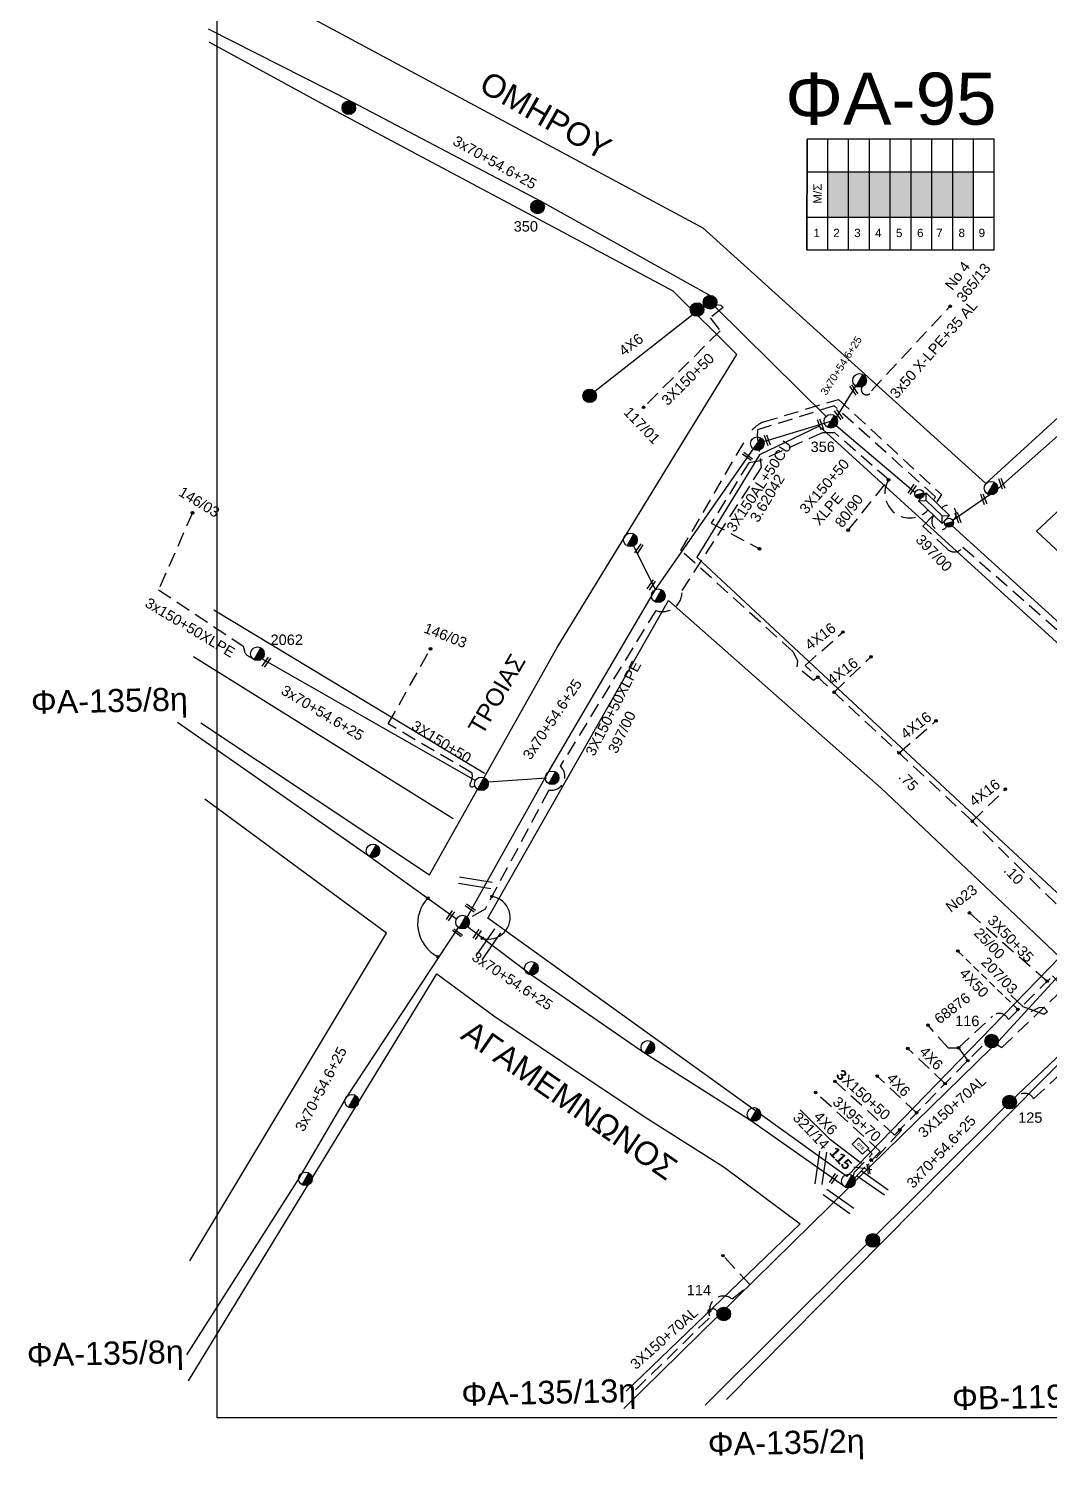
# Model space of a CAD drawing. Header units: millimetres. Extents: x -2449 to 2989, y 8 to 1056.
# Drawn here: x 6.2 to 182.8, y 34 to 281.4 of the extents above; entities that cross this region are included whole.
import ezdxf
from ezdxf.enums import TextEntityAlignment as Align

# ---------------------------------------------------------------- set-up
doc = ezdxf.new("R2010")
doc.units = ezdxf.units.MM
doc.linetypes.add('DASHED', pattern=[19.05, 12.7, -6.35])
for name, color, linetype in [('Pillar OTE', 7, 'Continuous'), ('Άγνωστα', 7, 'Continuous'), ('Ασφαλειοκιβώτια Χ.Τ 9 αναχωρήσεων', 7, 'Continuous'), ('Εναέρια παροχή ΧΤ 4x16', 7, 'SYN_LINE'), ('Επιγραφές - Σχήματα', 7, 'Continuous'), ('Καλώδια ΧΤ   3x150+70 XLPE', 7, 'DASHED'), ('Καλώδια ΧΤ   3x150+70AL', 7, 'DASHED'), ('Καλώδια ΧΤ   3x150AL+50CU', 7, 'DASHED'), ('Καλώδια ΧΤ   3x150AL+50XLPE', 7, 'DASHED'), ('Μηχανική τομή', 7, 'Continuous'), ('Στύλος Ξύλινος', 7, 'Continuous'), ('Στύλος Ξύλινος @ 1', 7, 'Continuous'), ('Στύλος ΦΜ', 7, 'Continuous'), ('Στύλος ΦΜ @ 1', 7, 'Continuous'), ('Συνδέσεις', 7, 'Continuous'), ('Συνεστραμμένα ΧΤ   3x70+54.6+25 AL', 7, 'SYN_LINE'), ('Τομή', 7, 'Continuous'), ('Υποσταθμός εναέριος 2 στύλων', 7, 'Continuous'), ('Υποσταθμός πόλεως', 7, 'Continuous'), ('Υπόβαθρο ΔΕΗ', 7, 'Continuous'), ('Υπόγεια Καλώδια Δικτύου ΧΤ   .075', 7, 'DASHED'), ('Υπόγεια καλώδια Παροχών ΧΤ   4x6', 7, 'DASHED')]:
    doc.layers.add(name, color=color, linetype=linetype)
doc.styles.add('arial', font='arial.ttf')
doc.styles.get("Standard").update_dxf_attribs({"font": 'arial.ttf'})
doc.linetypes.add('SYN_LINE', pattern='A,0.5,-0.0001,["/\\/\\/\\/",Standard,S=0.1,R=0,X=0,Y=-0.05],-0.25', length=0.7501)
doc.dimstyles.new('ISO-25', dxfattribs={"dimtxt": 2.5, "dimasz": 2.5, "dimexe": 1.25, "dimexo": 0.625, "dimtad": 1, "dimtxsty": 'Standard', "dimcen": 2.5, "dimadec": 0, "dimazin": 0, "dimtfac": 1, "dimtmove": 0, "dimatfit": 3, "dimfxl": 1, "dimarcsym": 0})

# ---------------------------------------------------------------- blocks, each defined once
blk = doc.blocks.new('ΥΠΑΡΧΩΝ ΤΣΙΜΕΝΤΕΝΙΟΣ ΣΤΥΛΟΣ')
at = {"layer": 'Στύλος ΦΜ'}
blk.add_hatch(color=7, dxfattribs=at).paths.add_polyline_path([(-1.29, -2.28, 0.574793), (2.62, 0, 0.268822), (1.3, 2.27)])
at = {"layer": 'Στύλος ΦΜ', "color": 7}
blk.add_line((-1.29, -2.28), (1.3, 2.27), dxfattribs=at)
blk.add_circle((0, 0), 2.62, dxfattribs=at)
at = {"layer": 'Στύλος ΦΜ', "flags": 4}
for tag, p in [('ΑΡΙΘΜΟΣ', (-4.68, 8.05)), ('ΤΥΠΟΣ', (-4.91, 3.03))]:
    blk.add_attdef(tag, p, '', height=4, dxfattribs=at)
blk = doc.blocks.new('ΥΠΑΡΧΩΝ ΞΥΛΙΝΟΣ ΣΤΥΛΟΣ')
at = {"layer": 'Στύλος Ξύλινος'}
h = blk.add_hatch(color=7, dxfattribs=at)
h.paths.add_polyline_path([(-2.62, 0, 0.270008), (-1.29, -2.28), (1.3, 2.27, 0.576266)])
h.paths.add_polyline_path([(-1.29, -2.28, 0.574793), (2.62, 0, 0.268822), (1.3, 2.27)])
at = {"layer": 'Στύλος Ξύλινος', "color": 7}
blk.add_line((-1.29, -2.28), (1.3, 2.27), dxfattribs=at)
blk.add_circle((0, 0), 2.62, dxfattribs=at)
at = {"layer": 'Στύλος Ξύλινος', "flags": 4}
for tag, p in [('ΑΡΙΘΜΟΣ', (-4.91, 8.6)), ('ΤΥΠΟΣ', (-4.85, 3.39))]:
    blk.add_attdef(tag, p, '', height=4, dxfattribs=at)
blk = doc.blocks.new('ΥΠΟΣΤΑΘΜΟΣ ΕΝΑΕΡΙΟΣ ΕΠΙ 2 ΣΤΥΛΩΝ')
at = {"layer": 'Υποσταθμός εναέριος 2 στύλων', "linetype": 'Continuous'}
for points in [[(-11.97, -2.11, 0.574793), (-8.45, -0.07, 0.268822), (-9.64, 1.98)], [(9.68, -2.15, 0.574793), (13.19, -0.1, 0.268822), (12.01, 1.95)]]:
    blk.add_hatch(color=256, dxfattribs=at).paths.add_polyline_path(points)
for p, q in [((-11.97, -2.11), (-9.64, 1.98)), ((9.68, -2.15), (12.01, 1.95))]:
    blk.add_line(p, q, dxfattribs=at)
for centre in [(-10.81, -0.07), (10.84, -0.1)]:
    blk.add_circle(centre, 2.36, dxfattribs=at)
at = {"layer": 'Υποσταθμός πόλεως', "linetype": 'Continuous', "ltscale": 40}
blk.add_lwpolyline([(-8.57, 2.82), (8.57, 2.82), (8.57, -2.82), (-8.57, -2.82)], close=True, dxfattribs=at)
for points in [[(-5.75, 0), (-8.57, 2.82)], [(-8.57, -2.82), (-5.75, 0)], [(-5.75, 0), (5.75, 0)], [(5.75, 0), (8.57, 2.82)], [(8.57, -2.82), (5.75, 0)]]:
    blk.add_lwpolyline(points, dxfattribs=at)
at = {"layer": 'Υποσταθμός εναέριος 2 στύλων', "ltscale": 40, "flags": 1}
for tag, p in [('ΜΕΤΑΣΧΗΜΑΤΙΣΜΟΣ', (14.09, 2.51)), ('ΙΣΧΥΣ', (14.07, -0.28)), ('ΑΡΙΘΜΟΣ', (14.19, -3))]:
    blk.add_attdef(tag, p, '', height=1.8, dxfattribs=at)
blk = doc.blocks.new('ΜΗΧΑΝΙΚΗ ΤΟΜΗ')
at = {"layer": 'Μηχανική τομή', "ltscale": 40}
for p, q in [((-1.89, 0.78), (1.89, 0.78)), ((1.89, 0), (-1.89, 0))]:
    blk.add_line(p, q, dxfattribs=at)
blk = doc.blocks.new('ΑΣΦΑΛΕΙΟΚΙΒΩΤΙΟ ΥΠΟΣΤΑΘΜΟΥ 9 ΑΝΑΧΩΡΗΣΕΩΝ')
at = {"layer": 'Ασφαλειοκιβώτια Χ.Τ 9 αναχωρήσεων', "ltscale": 40}
for p, q in [((-23.8, 40.36), (24.02, 40.36)), ((-9.72, 40.36), (-9.72, -40.64)), ((9.94, 40.36), (9.94, -40.64)), ((-23.8, 31.36), (24.02, 31.36)), ((-23.8, 22.36), (24.02, 22.36)), ((-23.8, 13.36), (24.02, 13.36)), ((-23.8, 4.36), (24.02, 4.36)), ((-23.8, -4.64), (24.02, -4.64)), ((-23.8, -13.64), (24.02, -13.64)), ((-23.8, -22.64), (24.02, -22.64)), ((-23.8, -31.64), (24.02, -31.64))]:
    blk.add_line(p, q, dxfattribs=at)
at = {"layer": 'Ασφαλειοκιβώτια Χ.Τ 9 αναχωρήσεων'}
blk.add_lwpolyline([(-23.8, -40.64), (24.02, -40.64), (24.02, 40.36), (-23.8, 40.36)], close=True, dxfattribs=at)
for s, p in [('1', (-18.29, 37.57)), ('2', (-18.29, 29)), ('3', (-18.29, 19.93)), ('4', (-18.29, 10.91)), ('5', (-18.29, 1.89)), ('6', (-18.29, -7.24)), ('7', (-18.29, -15.48)), ('8', (-18.29, -25.17)), ('9', (-18.29, -33.86))]:
    blk.add_text(s, height=3.6, rotation=270, dxfattribs=at).set_placement(p)
at = {"layer": 'Ασφαλειοκιβώτια Χ.Τ 9 αναχωρήσεων', "ltscale": 40}
for tag, height, p in [('ΟΝΟΜΑ', 5, (-0.16, 44.31)), ('ΚΕΙΜΕΝΟ 1', 2, (17.06, 35.59)), ('ΚΕΙΜΕΝΟ 2', 2, (17.06, 26.88)), ('ΚΕΙΜΕΝΟ 3', 2, (17.06, 17.69)), ('ΚΕΙΜΕΝΟ 4', 2, (17.06, 8.71)), ('ΚΕΙΜΕΝΟ 5', 2, (17.06, -0.13)), ('ΚΕΙΜΕΝΟ 6', 2, (17.06, -9.05)), ('ΚΕΙΜΕΝΟ 7', 2, (17.06, -18.13)), ('ΚΕΙΜΕΝΟ 8', 2, (17.06, -26.85)), ('ΚΕΙΜΕΝΟ 9', 2, (17.06, -35.99)), ('ΣΧ', 2, (-0.1, -42.64))]:
    blk.add_attdef(tag, text='', height=height, dxfattribs=at).set_placement(p, align=Align.MIDDLE_CENTER)
blk = doc.blocks.new('_ΣΥΝΔΕΣΗ')
at = {"layer": 'Συνδέσεις', "linetype": 'SYN_LINE', "ltscale": 40}
blk.add_hatch(color=256, dxfattribs=at).paths.add_polyline_path([(0.5, -0.01, 1), (-0.5, -0.01, 1)])
at = {"layer": 'Συνδέσεις'}
blk.add_circle((0, -0.01), 0.5, dxfattribs=at)
blk = doc.blocks.new('ΤΟΜΗ')
at = {"layer": 'Τομή', "ltscale": 40}
for p, q in [((-5.68, 0), (5.68, 0)), ((5.68, -2.33), (-5.68, -2.33))]:
    blk.add_line(p, q, dxfattribs=at)
blk = doc.blocks.new('PILLAR ΟΤΕ')
at = {"layer": 'Pillar OTE', "ltscale": 40}
blk.add_lwpolyline([(-3.31, 2.02), (3.39, 2.02), (3.39, -1.99), (-3.31, -1.99)], close=True, dxfattribs=at)
at = {"layer": 'Pillar OTE', "insert": (-1.81, 0.71), "char_height": 1.3575, "width": 109.961, "attachment_point": 1}
blk.add_mtext('{\\fArial|b1|i0|c161|p34;OTE}', dxfattribs=at)
blk = doc.blocks.new('τομή_')
at = {"layer": 'Επιγραφές - Σχήματα'}
for p, q in [((-1.29, -0.22), (0.13, 0.75)), ((-1.08, -0.46), (0.34, 0.51)), ((-0.66, 0.62), (-0.29, -0.37))]:
    blk.add_line(p, q, dxfattribs=at)

msp = doc.modelspace()

# ---------------------------------------------------------------- hatches: boundary and pattern name
at = {"layer": 'Ασφαλειοκιβώτια Χ.Τ 9 αναχωρήσεων', "ltscale": 40}
for color, points in [(6, [(144.48, 256.68), (144.48, 248.82), (148.08, 248.82), (148.08, 256.68)]), (151, [(148.08, 256.68), (148.08, 248.82), (151.68, 248.82), (151.68, 256.68)]), (2, [(151.68, 256.68), (151.68, 248.82), (155.28, 248.82), (155.28, 256.68)]), (85, [(155.28, 256.68), (155.28, 248.82), (158.88, 248.82), (158.88, 256.68)]), (173, [(158.88, 256.68), (158.88, 248.82), (162.48, 248.82), (162.48, 256.68)]), (27, [(162.48, 256.68), (162.48, 248.82), (166.08, 248.82), (166.08, 256.68)]), (30, [(166.08, 256.68), (166.08, 248.82), (169.68, 248.82), (169.68, 256.68)])]:
    msp.add_hatch(color=color, dxfattribs=at).paths.add_polyline_path(points)

# ---------------------------------------------------------------- linework, layer by layer
at = {"layer": 'Άγνωστα', "color": 85, "linetype": 'DASHED', "ltscale": 0.2}
for p, q in [((165.27, 105.15), (161.81, 109.06)), ((153.55, 87.24), (149.09, 82.65))]:
    msp.add_line(p, q, dxfattribs=at)
at = {"layer": 'Άγνωστα', "color": 2, "linetype": 'DASHED', "ltscale": 0.2}
msp.add_lwpolyline([(125.23, 233.73), (125.98, 233.62), (126.4, 233.2), (124.1, 231.4), (125.83, 229.19), (112.61, 215.95)], dxfattribs=at)
at = {"layer": 'Άγνωστα', "color": 2, "linetype": 'SYN_LINE', "ltscale": 20}
for points in [[(124.97, 233.3), (144.24, 214.28)], [(145.9, 212.77), (159.56, 201.22)]]:
    msp.add_lwpolyline(points, dxfattribs=at)
at = {"layer": 'Άγνωστα', "color": 173, "linetype": 'DASHED', "ltscale": 0.2}
for points in [[(162.85, 200.04), (163.09, 200.47), (145.57, 216.18), (132.34, 212.05), (132.28, 210.84), (132.97, 205.51), (119.25, 184.26)], [(114.71, 180.82), (98.19, 153.87)]]:
    msp.add_lwpolyline(points, dxfattribs=at)
at = {"layer": 'Άγνωστα', "color": 30, "linetype": 'DASHED', "ltscale": 0.2}
for points in [[(34.58, 197.7), (28.71, 184.4), (43.34, 174.62), (43.56, 173.76, 0.318828), (44.78, 172.74, 0.055546)], [(83.44, 150.46), (83.09, 150.31, -0.72868), (82.61, 150.88, 0.186343), (82.95, 152.68), (68.45, 161.17), (75.74, 174.16)]]:
    msp.add_lwpolyline(points, format="xyb", dxfattribs=at)
at = {"layer": 'Άγνωστα', "color": 173, "linetype": 'DASHED', "ltscale": 0.2}
msp.add_lwpolyline([(98.19, 153.87, -0.754098), (96.23, 149.73), (85.19, 129.15), (81.32, 126.95)], format="xyb", dxfattribs=at)
at = {"layer": 'Άγνωστα', "color": 85, "linetype": 'DASHED', "ltscale": 0.2}
for points in [[(189.38, 124.72), (169.64, 144.17)], [(156.03, 90.06), (171.69, 105.99)], [(164.78, 98.96), (158.3, 105.03)], [(165.27, 105.15), (167.1, 105.15), (168.69, 102.93)], [(156.03, 90.06), (145.7, 99.37)], [(159.84, 93.93), (153.03, 100.28)], [(153.55, 87.24), (142.37, 97.43)], [(156.93, 90.97), (157.1, 90.78), (152.24, 85.48), (151.96, 85.76)]]:
    msp.add_lwpolyline(points, dxfattribs=at)
at = {"layer": 'Άγνωστα', "color": 5, "linetype": 'SYN_LINE', "ltscale": 20}
msp.add_lwpolyline([(109.2, 42.79), (148.04, 80.93)], dxfattribs=at)
at = {"layer": 'Άγνωστα', "color": 173, "linetype": 'DASHED', "ltscale": 0.2}
msp.add_arc((115.88, 183.99), 3.38, 249.7294, 4.5883, dxfattribs=at)
at = {"layer": 'Εναέρια παροχή ΧΤ 4x16', "color": 85, "linetype": 'DASHED', "ltscale": 0.2}
for points in [[(140.57, 171.31), (147.09, 177.08)], [(145.56, 166.66), (151.94, 172.8)], [(156.81, 156.16), (163.19, 161.71)], [(169.48, 144.34), (175.19, 149.89)]]:
    msp.add_lwpolyline(points, dxfattribs=at)
at = {"layer": 'Επιγραφές - Σχήματα'}
msp.add_lwpolyline([(38.83, 1035.06), (2041.73, 1035.06), (2041.73, 41.17), (38.83, 41.17)], close=True, dxfattribs=at)
at = {"layer": 'Επιγραφές - Σχήματα', "linetype": 'Continuous', "ltscale": 0.2}
msp.add_lwpolyline([(176.12, 114.25), (178.21, 112.31), (181.86, 110.99), (182.48, 111.46), (181.86, 112.16), (181, 112.08), (179.61, 111.38)], dxfattribs=at)
at = {"layer": 'Επιγραφές - Σχήματα', "color": 6, "linetype": 'DASHED', "ltscale": 0.2}
msp.add_arc((165.23, 197.53), 1.45, 300.5044, 136.3382, dxfattribs=at)
at = {"layer": 'Επιγραφές - Σχήματα', "color": 151, "linetype": 'DASHED', "ltscale": 0.2}
msp.add_arc((163.9, 196.19), 1.45, 133.555, 329.3887, dxfattribs=at)
at = {"layer": 'Επιγραφές - Σχήματα', "linetype": 'Continuous', "ltscale": 0.2}
for centre, radius, start, end in [((85.8, 127.68), 3.72, 252.9854, 81.093), ((79.9, 126.62), 6.39, 135.0789, 243.346)]:
    msp.add_arc(centre, radius, start, end, dxfattribs=at)
at = {"layer": 'Καλώδια ΧΤ   3x150+70 XLPE', "color": 5, "linetype": 'DASHED', "ltscale": 0.2}
msp.add_lwpolyline([(111.2, 46.01), (124.18, 58.65, -1.318813), (125.36, 59.5)], format="xyb", dxfattribs=at)
at = {"layer": 'Καλώδια ΧΤ   3x150+70AL', "color": 5, "linetype": 'DASHED', "ltscale": 0.2}
msp.add_lwpolyline([(124.02, 59.66), (124.02, 59.66, -0.651714), (127.91, 61.72), (130.97, 64.22), (126.34, 69.21)], format="xyb", dxfattribs=at)
at = {"layer": 'Καλώδια ΧΤ   3x150AL+50CU', "color": 30, "ltscale": 0.2}
msp.add_lwpolyline([(147.99, 194.69), (155.01, 203.4), (145.7, 211.51), (143.54, 211.51), (132.51, 206.61), (130.8, 206.34), (124.32, 195.92), (132.64, 191.48)], dxfattribs=at)
msp.add_lwpolyline([(155.01, 203.4, 0.915146), (161.83, 198.21)], format="xyb", dxfattribs=at)
at = {"layer": 'Καλώδια ΧΤ   3x150AL+50XLPE', "color": 27, "linetype": 'DASHED', "ltscale": 0.2}
for p, q in [((160.94, 195.41), (162.77, 197.31)), ((165.17, 191.38), (160.94, 195.41)), ((167.86, 191.75), (186.11, 175.75))]:
    msp.add_line(p, q, dxfattribs=at)
at = {"layer": 'Καλώδια ΧΤ   3x150AL+50XLPE', "color": 30, "ltscale": 0.2}
msp.add_lwpolyline([(150.42, 219.51, 1.204169), (152.05, 218.81), (165.47, 233.26)], format="xyb", dxfattribs=at)
at = {"layer": 'Καλώδια ΧΤ   3x150AL+50XLPE', "color": 27, "linetype": 'DASHED', "ltscale": 0.2}
for points in [[(173.81, 105.69), (174.6, 105.21), (184.18, 114.35), (185.36, 113.12), (194.21, 121.76), (193.51, 123.47)], [(180.08, 96.34), (187.21, 102.91), (199.62, 89.93)]]:
    msp.add_lwpolyline(points, dxfattribs=at)
msp.add_arc((166.36, 192.74), 1.8, 228.9234, 326.741, dxfattribs=at)
at = {"layer": 'Συνεστραμμένα ΧΤ   3x70+54.6+25 AL', "color": 151, "ltscale": 20}
msp.add_line((165.97, 195.44), (188.65, 174.86), dxfattribs=at)
at = {"layer": 'Συνεστραμμένα ΧΤ   3x70+54.6+25 AL', "color": 7, "linetype": 'SYN_LINE', "ltscale": 10}
msp.add_line((84.92, 151.13), (95.79, 151.88), dxfattribs=at)
at = {"layer": 'Συνεστραμμένα ΧΤ   3x70+54.6+25 AL', "color": 2, "linetype": 'SYN_LINE', "ltscale": 20}
for points in [[(37.3, 281.41), (62.2, 268.79), (94.86, 251.62), (124.11, 235.28)], [(31.98, 161.51), (64.84, 138.54), (80.25, 127.46)], [(80.53, 125.99), (61.13, 96.56), (52.93, 82.5), (33.54, 52.06)]]:
    msp.add_lwpolyline(points, dxfattribs=at)
at = {"layer": 'Συνεστραμμένα ΧΤ   3x70+54.6+25 AL', "color": 6, "linetype": 'SYN_LINE', "ltscale": 20}
msp.add_lwpolyline([(229.75, 253.02), (199.06, 224.09), (173.87, 201.84)], dxfattribs=at)
at = {"layer": 'Συνεστραμμένα ΧΤ   3x70+54.6+25 AL', "color": 30, "linetype": 'SYN_LINE', "ltscale": 8}
msp.add_lwpolyline([(145.98, 214.17), (149.35, 219.6)], dxfattribs=at)
at = {"layer": 'Συνεστραμμένα ΧΤ   3x70+54.6+25 AL', "color": 30, "linetype": 'SYN_LINE', "ltscale": 10}
for points in [[(132.28, 209.66), (145, 213.53)], [(114.68, 184.43), (110.86, 191.97)]]:
    msp.add_lwpolyline(points, dxfattribs=at)
at = {"layer": 'Συνεστραμμένα ΧΤ   3x70+54.6+25 AL', "color": 30, "linetype": 'SYN_LINE', "ltscale": 20}
for points in [[(82.1, 127.75), (96.08, 152.79), (114.68, 184.43), (132.28, 209.66)], [(46.62, 172.45), (83.53, 151.41)]]:
    msp.add_lwpolyline(points, dxfattribs=at)
at = {"layer": 'Συνεστραμμένα ΧΤ   3x70+54.6+25 AL', "color": 6, "linetype": 'SYN_LINE', "ltscale": 10}
msp.add_lwpolyline([(172.52, 200.8), (165.97, 196.28)], dxfattribs=at)
at = {"layer": 'Συνεστραμμένα ΧΤ   3x70+54.6+25 AL', "color": 173, "linetype": 'SYN_LINE', "ltscale": 20}
msp.add_lwpolyline([(147.18, 81.31), (131.13, 92.61), (112.76, 104.21), (93.21, 117.73), (81.21, 126.76)], dxfattribs=at)
at = {"layer": 'Συνεστραμμένα ΧΤ   3x70+54.6+25 AL', "color": 151, "ltscale": 15}
for points in [[(174, 106.33), (192.39, 126.32)], [(149.22, 82.11), (172.82, 105.15)]]:
    msp.add_lwpolyline(points, dxfattribs=at)
at = {"layer": 'Συνεστραμμένα ΧΤ   3x70+54.6+25 AL', "color": 27, "linetype": 'SYN_LINE', "ltscale": 20}
msp.add_lwpolyline([(123.28, 43.35), (175.09, 94.94), (199.38, 117.95)], dxfattribs=at)
at = {"layer": 'Υπόβαθρο ΔΕΗ'}
msp.add_lwpolyline([(37.54, 292.83), (122.85, 246.97), (171.83, 202.75), (229.36, 255.29), (204.96, 286.48), (184.05, 311.58), (134.73, 373.38), (113.82, 397.77, 0.459927), (108.08, 397.77), (68.3, 361.39), (65.66, 358.98), (56.87, 347.5), (38.17, 323.07)], format="xyb", dxfattribs=at)
for points in [[(36, 161.39), (75.55, 135.06), (97.65, 174.41), (117.58, 206.94), (128.73, 225.06), (117.75, 236.05), (97.05, 247.11), (56.78, 268.54), (37.46, 279.11)], [(180.56, 194.54), (235.95, 246.15), (267.2, 207.17), (219.56, 158.23), (180.56, 194.54)], [(190, 126.55), (212.16, 149.72), (142.99, 212.68), (132.67, 207.7), (121.79, 190.02), (190, 126.55)], [(38.28, 180.89), (85.09, 152.67)], [(116.94, 182.51), (153.68, 150.08), (174.83, 130.11), (184.62, 120.86), (147.75, 82.89), (85.68, 127.58), (116.94, 182.51)], [(34.74, 172.84), (79.69, 144.8)], [(34.11, 68.33), (68.11, 124.98), (36.73, 148.16)], [(33.87, 47.59), (76.83, 117.93), (86.73, 110.72), (99.01, 102.46), (112.71, 93.26), (126.56, 84.5), (139.68, 74.73), (109.57, 45.76)], [(126.93, 44.33), (198.01, 116.1), (231.01, 83.75), (193.07, 45.03)], [(144.92, 89.22), (139.7, 94.43)], [(151.02, 84.25), (148.99, 84.49)]]:
    msp.add_lwpolyline(points, dxfattribs=at)
at = {"layer": 'Υπόγεια Καλώδια Δικτύου ΧΤ   .075', "color": 85, "linetype": 'DASHED', "ltscale": 0.2}
for points in [[(142.74, 169.29), (142.02, 168.68), (139.19, 171.03), (139.3, 172.08), (138.48, 173.65), (119.27, 191.02), (119.07, 191.16), (130.53, 210.87, -0.154418), (133.34, 213.42), (146.32, 217.32), (164.15, 200.85), (163.33, 199.57)], [(167.1, 105.15), (172.96, 110.65, -0.524375), (175.71, 110.05)]]:
    msp.add_lwpolyline(points, format="xyb", dxfattribs=at)
for points in [[(169.48, 144.34), (140.57, 171.31)], [(168.99, 128.48), (182.44, 116.67)], [(175.71, 110.05), (183.37, 117.59), (184.53, 116.33)]]:
    msp.add_lwpolyline(points, dxfattribs=at)
at = {"layer": 'Υπόγεια Καλώδια Δικτύου ΧΤ   .075', "color": 85, "linetype": 'DASHED', "ltscale": 0.1}
msp.add_lwpolyline([(166.96, 121.9), (177.34, 111.81)], dxfattribs=at)
at = {"layer": 'Υπόγεια Καλώδια Δικτύου ΧΤ   .075', "color": 27, "linetype": 'DASHED', "ltscale": 0.2}
msp.add_arc((178.51, 95.52), 1.77, 27.4641, 151.8247, dxfattribs=at)
at = {"layer": 'Υπόγεια καλώδια Παροχών ΧΤ   4x6', "color": 2, "linetype": 'SYN_LINE', "ltscale": 20}
msp.add_lwpolyline([(121.53, 232.28), (104.2, 218.66)], dxfattribs=at)
at = {"layer": 'Υπόγεια καλώδια Παροχών ΧΤ   4x6', "linetype": 'DASHED', "ltscale": 0.2}
msp.add_lwpolyline([(148.72, 83.07, 0.426803), (149, 83.54), (152.16, 86.8), (152.16, 86.8), (151.33, 87.61)], format="xyb", dxfattribs=at)

# ---------------------------------------------------------------- block references
at = {"layer": 'Pillar OTE', "xscale": 0.3750000000000001, "yscale": 0.3750000000000001, "zscale": 0.3750000000000001, "rotation": 315.3210918995466}
msp.add_blockref('PILLAR ΟΤΕ', (150.12, 88.17), dxfattribs=at)
at = {"layer": 'Ασφαλειοκιβώτια Χ.Τ 9 αναχωρήσεων', "xscale": 0.4000000000000032, "yscale": 0.4000000000000032, "zscale": 0.4000000000000032, "rotation": 89.99605006920008}
msp.add_blockref('ΑΣΦΑΛΕΙΟΚΙΒΩΤΙΟ ΥΠΟΣΤΑΘΜΟΥ 9 ΑΝΑΧΩΡΗΣΕΩΝ', (157.02, 252.7), dxfattribs=at)
at = {"layer": 'Επιγραφές - Σχήματα', "rotation": 62.97845171434751}
msp.add_blockref('τομή_', (151.88, 84.56), dxfattribs=at)
at = {"layer": 'Μηχανική τομή'}
for p, xscale, yscale, zscale, rotation in [((149.14, 219.05), 0.5000000000000001, 0.5000000000000001, 0.5000000000000001, 126.058567723708), ((146.53, 214.78), 0.5000000000000001, 0.5000000000000001, 0.5000000000000001, 126.058567723708), ((143.39, 213.05), 0.5000000000000034, 0.5000000000000034, 0.5000000000000034, 110.1155379365395), ((134.2, 210.32), 0.5000000000000034, 0.5000000000000034, 0.5000000000000034, 110.1155379365395), ((130.7, 207.61), 0.4999999999999979, 0.4999999999999979, 0.4999999999999979, 142.9831135151117), ((174.75, 202.82), 0.5000000000000034, 0.5000000000000034, 0.5000000000000034, 110.1155379365395), ((159.21, 201.63), 0.4999999999999996, 0.4999999999999996, 0.4999999999999996, 55.52025244305382), ((171.64, 200.11), 0.5000000000000034, 0.5000000000000034, 0.5000000000000034, 110.1155379365395), ((167.18, 196.91), 0.5000000000000034, 0.5000000000000034, 0.5000000000000034, 110.1155379365395), ((111.95, 191.35), 0.4999999999999995, 0.4999999999999995, 0.4999999999999995, 55.52025244305382), ((114.09, 185.08), 0.4999999999999995, 0.4999999999999995, 0.4999999999999995, 55.52025244305382), ((47.51, 171.75), 0.5000000000000003, 0.5000000000000003, 0.5000000000000003, 55.52025244305375), ((79.36, 127.9), 0.4999999999999995, 0.4999999999999995, 0.4999999999999995, 55.52025244305379), ((82.53, 129.19), 0.4999999999999995, 0.4999999999999995, 0.4999999999999995, 324.3976080029414), ((80.3, 124.9), 0.4999999999999995, 0.4999999999999995, 0.4999999999999995, 324.3976080029414), ((83.98, 124.68), 0.4999999999999996, 0.4999999999999996, 0.4999999999999996, 55.52025244305382), ((145.62, 82.4), 0.4999999999999996, 0.4999999999999996, 0.4999999999999996, 55.52025244305382)]:
    msp.add_blockref('ΜΗΧΑΝΙΚΗ ΤΟΜΗ', p, dxfattribs=dict(at, xscale=xscale, yscale=yscale, zscale=zscale, rotation=rotation))
at = {"layer": 'Στύλος Ξύλινος @ 1', "ltscale": 40, "xscale": 0.4499999999998181, "yscale": 0.4499999999998181, "zscale": 0.4499999999998181}
for p in [(61.62, 267.76), (124.11, 234.11), (121.86, 232.86), (103.28, 217.93), (152.25, 71.84)]:
    msp.add_blockref('ΥΠΑΡΧΩΝ ΞΥΛΙΝΟΣ ΣΤΥΛΟΣ', p, dxfattribs=at)
at = {"layer": 'Στύλος Ξύλινος @ 1', "ltscale": 40}
ref = msp.add_blockref('ΥΠΑΡΧΩΝ ΞΥΛΙΝΟΣ ΣΤΥΛΟΣ', (94.27, 250.6), dxfattribs=dict(at, xscale=0.4499999999998181, yscale=0.4499999999998181, zscale=0.4499999999998181))
ref.add_attrib('ΤΥΠΟΣ', '350', (90.14, 246.34), dxfattribs={"layer": 'Στύλος Ξύλινος', "height": 1.8, "flags": 4})
ref = msp.add_blockref('ΥΠΑΡΧΩΝ ΞΥΛΙΝΟΣ ΣΤΥΛΟΣ', (172.82, 106.33), dxfattribs=dict(at, xscale=0.4499999999998181, yscale=0.4499999999998181, zscale=0.4499999999998181))
ref.add_attrib('ΑΡΙΘΜΟΣ', '116', (166.5, 108.91), dxfattribs={"layer": 'Στύλος Ξύλινος', "height": 1.8, "flags": 4})
ref = msp.add_blockref('ΥΠΑΡΧΩΝ ΞΥΛΙΝΟΣ ΣΤΥΛΟΣ', (175.91, 95.78), dxfattribs=dict(at, xscale=0.4499999999998181, yscale=0.4499999999998181, zscale=0.4499999999998181))
ref.add_attrib('ΤΥΠΟΣ', '125', (177.4, 92.19), dxfattribs={"layer": 'Στύλος Ξύλινος', "height": 1.8, "flags": 4})
ref = msp.add_blockref('ΥΠΑΡΧΩΝ ΞΥΛΙΝΟΣ ΣΤΥΛΟΣ', (126.48, 59.12), dxfattribs=dict(at, xscale=0.4499999999998181, yscale=0.4499999999998181, zscale=0.4499999999998181))
ref.add_attrib('ΤΥΠΟΣ', '114', (120.08, 62.36), dxfattribs={"layer": 'Στύλος Ξύλινος', "height": 1.8, "flags": 4})
at = {"layer": 'Στύλος ΦΜ @ 1', "ltscale": 40, "xscale": 0.4499999999998181, "yscale": 0.4499999999998181, "zscale": 0.4499999999998181}
for p in [(149.97, 220.6), (132.28, 209.66), (172.7, 201.96), (110.33, 193.02), (115.14, 183.35), (84.56, 150.82), (96.79, 151.86), (65.8, 139.23), (81.29, 126.9), (93.21, 118.91), (113.34, 105.24), (62.12, 95.92), (131.71, 93.64), (54.11, 82.5), (148.04, 82.11)]:
    msp.add_blockref('ΥΠΑΡΧΩΝ ΤΣΙΜΕΝΤΕΝΙΟΣ ΣΤΥΛΟΣ', p, dxfattribs=at)
at = {"layer": 'Στύλος ΦΜ @ 1', "ltscale": 40}
ref = msp.add_blockref('ΥΠΑΡΧΩΝ ΤΣΙΜΕΝΤΕΝΙΟΣ ΣΤΥΛΟΣ', (145, 213.53), dxfattribs=dict(at, xscale=0.4499999999998181, yscale=0.4499999999998181, zscale=0.4499999999998181))
ref.add_attrib('ΤΥΠΟΣ', '356', (141.5, 208.22), dxfattribs={"layer": 'Στύλος ΦΜ', "height": 1.8, "flags": 4})
ref = msp.add_blockref('ΥΠΑΡΧΩΝ ΤΣΙΜΕΝΤΕΝΙΟΣ ΣΤΥΛΟΣ', (45.81, 173.31), dxfattribs=dict(at, xscale=0.4499999999998181, yscale=0.4499999999998181, zscale=0.4499999999998181))
ref.add_attrib('ΤΥΠΟΣ', '2062', (48.08, 174.84), dxfattribs={"layer": 'Στύλος ΦΜ', "height": 1.8, "flags": 4})
at = {"layer": 'Συνδέσεις', "xscale": 0.4500000000000455, "yscale": 0.4500000000000455, "zscale": 0.4500000000000455}
for p in [(165.63, 233.42), (112.61, 215.95), (154.96, 203.4), (34.58, 197.71), (147.99, 194.69), (132.65, 191.48), (147.09, 177.09), (75.74, 174.16), (151.95, 172.8), (142.74, 169.29), (145.56, 166.66), (163.19, 161.72), (156.81, 156.16), (175.19, 149.9), (169.48, 144.34), (75.28, 131.04), (86.38, 131.36), (168.99, 128.49), (84.71, 124.13), (166.96, 121.91), (77.03, 120.92), (182.44, 116.68), (177.34, 111.81), (161.81, 109.07), (158.3, 105.04), (167.1, 105.16), (168.69, 102.94), (145.71, 99.37), (153.03, 100.28), (164.78, 98.96), (142.37, 97.44), (159.84, 93.94), (156.93, 90.98), (151.96, 85.77), (126.34, 69.21), (124.01, 59.67)]:
    msp.add_blockref('_ΣΥΝΔΕΣΗ', p, dxfattribs=at)
at = {"layer": 'Τομή'}
for p, xscale, yscale, zscale, rotation in [((83.4, 133.13), 0.5000000000000212, 0.5000000000000212, 0.5000000000000212, 170.9076026488583), ((86.23, 122.73), 0.5000000000000266, 0.5000000000000266, 0.5000000000000266, 235.4710324480394), ((142.69, 84.47), 0.5000000000000211, 0.5000000000000211, 0.5000000000000211, 82.0521140778822), ((151.94, 81.28), 0.5000000000000211, 0.5000000000000211, 0.5000000000000211, 144.8907077992134), ((145.98, 78.1), 0.5000000000000211, 0.5000000000000211, 0.5000000000000211, 144.8907077992134)]:
    msp.add_blockref('ΤΟΜΗ', p, dxfattribs=dict(at, xscale=xscale, yscale=yscale, zscale=zscale, rotation=rotation))
at = {"layer": 'Υποσταθμός εναέριος 2 στύλων', "xscale": 0.3297570541483944, "yscale": 0.3297570541483944, "zscale": 0.3297570541483944, "rotation": 316.058633607419}
msp.add_blockref('ΥΠΟΣΤΑΘΜΟΣ ΕΝΑΕΡΙΟΣ ΕΠΙ 2 ΣΤΥΛΩΝ', (162.87, 198.5), dxfattribs=at)

# ---------------------------------------------------------------- texts
at = {"layer": 'Άγνωστα', "linetype": 'SYN_LINE', "ltscale": 20, "char_height": 1.8, "width": 69.1904, "attachment_point": 1, "style": 'arial'}
for s, insert, rotation in [('3X150+50', (115.51, 217.4), 44.5126), ('3X150+50\\PXLPE', (139.41, 198.52), 49.0422), ('\\A1;3X150+50XLPE', (102.46, 156.29), 62.8706), ('3X150+50', (73.22, 161.91), 328.1854), ('\\A1;.10', (176.07, 136.98), 313.8352), ('\\A1;{\\fArial|b1|i0|c0|p34;115}', (145.92, 88.17), 313.8352)]:
    msp.add_mtext(s, dxfattribs=dict(at, insert=insert, rotation=rotation))
at = {"layer": 'Εναέρια παροχή ΧΤ 4x16', "ltscale": 40, "char_height": 1.8, "width": 69.1904, "attachment_point": 1, "rotation": 37.4321, "style": 'arial'}
for insert in [(140.29, 175.27), (156.84, 159.87), (168.72, 148.24)]:
    msp.add_mtext('4X16', dxfattribs=dict(at, insert=insert))
at = {"layer": 'Επιγραφές - Σχήματα', "width": 157.7424, "attachment_point": 1}
for s, insert, char_height, rotation in [('ΟΜΗΡΟΥ', (85.87, 274.3), 4, 330.3351), ('ΤΡΟΙΑΣ', (82.1, 160.55), 3, 59.7944), ('ΦΑ-135/8η', (6.59, 166.91), 4, 1.2511), ('ΑΓΑΜΕΜΝΩΝΟΣ', (83.01, 110.18), 4, 325.3122), ('ΦΑ-135/8η', (5.88, 54.04), 4, 1.2511), ('ΦΑ-135/13η', (81.04, 47.25), 4, 1.2511), ('ΦΒ-119/8η', (165.93, 46.51), 4, 1.2511), ('ΦΑ-135/2η', (123.68, 38.6), 4, 1.2511)]:
    msp.add_mtext(s, dxfattribs=dict(at, insert=insert, char_height=char_height, rotation=rotation))
at = {"layer": 'Επιγραφές - Σχήματα', "insert": (137.08, 273.83), "char_height": 9, "width": 103.4348, "attachment_point": 1}
msp.add_mtext('ΦΑ-95', dxfattribs=at)
at = {"layer": 'Επιγραφές - Σχήματα', "linetype": 'SYN_LINE', "ltscale": 20, "attachment_point": 1, "style": 'arial'}
for s, insert, char_height, width, rotation in [('\\A1;M/Σ', (141.95, 251.17), 1.44, 55.3523, 89.6652), ('Νο 4', (164.6, 237.13), 1.8, 69.1904, 53.1035), ('365/13', (166.58, 235.05), 1.8, 69.1904, 51.6619), ('\\A1;117/01', (110.31, 216.21), 1.8, 69.1904, 313.8352), ('3.62042', (130.88, 196.81), 1.8, 69.1904, 58.9606), ('\\A1;146/03', (32.93, 202.34), 1.8, 69.1904, 328.476), ('80/90', (145.54, 196.04), 1.8, 69.1904, 53.7837), ('\\A1;397/00', (160.83, 194.15), 1.8, 69.1904, 313.8352), ('\\A1;146/03', (75.08, 178.73), 1.8, 69.1904, 338.6953), ('397/00', (106.36, 156.69), 1.8, 69.1904, 64.1712), ('Nο23', (164.66, 129.91), 1.8, 69.1904, 37.4321), ('68876', (162.69, 110.6), 1.8, 69.1904, 37.4321)]:
    msp.add_mtext(s, dxfattribs=dict(at, insert=insert, char_height=char_height, width=width, rotation=rotation))
at = {"layer": 'Επιγραφές - Σχήματα', "linetype": 'DASHED', "ltscale": 0.1, "char_height": 1.8, "width": 69.1904, "attachment_point": 1, "rotation": 313.8352, "style": 'arial'}
for s, insert in [('\\A1;25/00', (170.91, 126.12)), ('\\A1;207/03', (172.16, 121.08))]:
    msp.add_mtext(s, dxfattribs=dict(at, insert=insert))
at = {"layer": 'Καλώδια ΧΤ   3x150+70AL', "ltscale": 40, "insert": (110.1, 50.75), "char_height": 1.8, "width": 69.1904, "attachment_point": 1, "rotation": 41.6909, "style": 'arial'}
msp.add_mtext('3X150+70AL', dxfattribs=at)
at = {"layer": 'Καλώδια ΧΤ   3x150AL+50CU', "ltscale": 40, "char_height": 1.8, "width": 69.1904, "attachment_point": 1, "style": 'arial'}
for s, insert, rotation in [('3x50 Χ-LPE+35 AL', (155.04, 218.48), 48.8998), ('3X150AL+50CU', (126.81, 195.19), 56.4062), ('4X16', (144.14, 169.23), 37.4321)]:
    msp.add_mtext(s, dxfattribs=dict(at, insert=insert, rotation=rotation))
at = {"layer": 'Συνεστραμμένα ΧΤ   3x70+54.6+25 AL', "linetype": 'SYN_LINE', "ltscale": 20, "width": 69.1904, "attachment_point": 1, "style": 'arial'}
for s, insert, char_height, rotation in [('3x70+54.6+25', (80.32, 263.04), 1.8, 330.6173), ('3x70+54.6+25', (143.12, 218.6), 1.3, 57.5384), ('3x150+50XLPE', (27.11, 183.13), 1.8, 329.047), ('3x70+54.6+25', (91.57, 155.82), 1.8, 56.0219), ('3x70+54.6+25', (50.65, 168.01), 1.8, 329.047), ('3x70+54.6+25', (83.71, 121.96), 1.8, 326.4267), ('3x70+54.6+25', (52.22, 91.36), 1.8, 62.0515), ('3x70+54.6+25', (157.92, 81.95), 1.8, 46.7722)]:
    msp.add_mtext(s, dxfattribs=dict(at, insert=insert, char_height=char_height, rotation=rotation))
at = {"layer": 'Συνεστραμμένα ΧΤ   3x70+54.6+25 AL', "ltscale": 40, "insert": (159.91, 90.81), "char_height": 1.8, "width": 69.1904, "attachment_point": 1, "rotation": 41.6909, "style": 'arial'}
msp.add_mtext('3X150+70AL', dxfattribs=at)
at = {"layer": 'Υπόγεια Καλώδια Δικτύου ΧΤ   .075', "linetype": 'DASHED', "ltscale": 0.1, "char_height": 1.8, "width": 69.1904, "attachment_point": 1, "style": 'arial'}
for s, insert, rotation in [('\\A1;.75', (157.87, 153.17), 313.8352), ('\\A1;3X50+35', (173.25, 128.32), 313.8352), ('\\A1;4X50', (168.41, 119.16), 313.8352), ('\\A1;4X6', (161.48, 105.62), 313.8352), ('{\\fArial|b1|i0|c161|p34;3}X150+50', (146.95, 101.61), 317.7119), ('3X95+70', (146.36, 96.91), 317.7119)]:
    msp.add_mtext(s, dxfattribs=dict(at, insert=insert, rotation=rotation))
at = {"layer": 'Υπόγεια καλώδια Παροχών ΧΤ   4x6', "linetype": 'DASHED', "ltscale": 0.1, "char_height": 1.8, "width": 69.1904, "attachment_point": 1, "style": 'arial'}
for s, insert, rotation in [('4X6', (108.11, 226.14), 37.4321), ('\\A1;4X6', (155.83, 101.01), 313.8352), ('\\A1;321/14', (139.58, 94.2), 313.8352), ('\\A1;4X6', (143.2, 94.38), 313.8352)]:
    msp.add_mtext(s, dxfattribs=dict(at, insert=insert, rotation=rotation))

# ---------------------------------------------------------------- leaders
at = {"layer": 'Επιγραφές - Σχήματα', "ltscale": 40}
msp.add_leader([(150.32, 85.16), (144.92, 89.22)], dimstyle='ISO-25', override={"dimasz": 1, "dimtad": 0}, dxfattribs=at)

doc.saveas('drawing.dxf')
